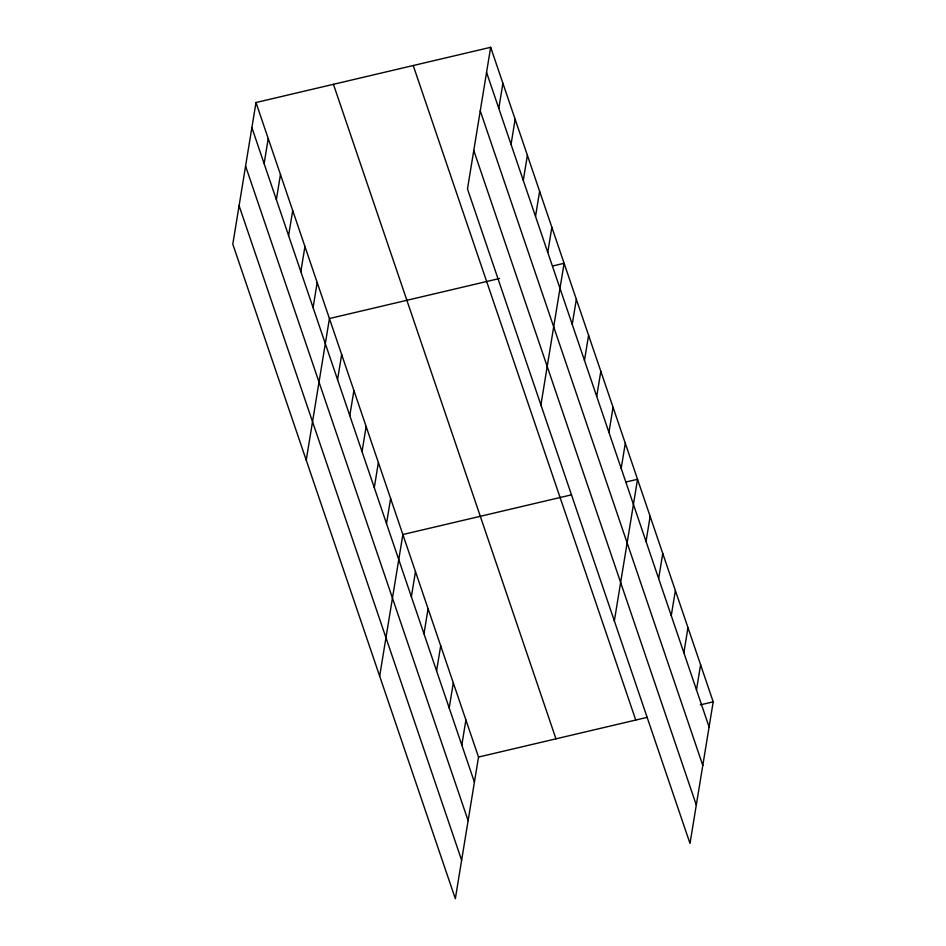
<?xml version="1.0" encoding="UTF-8"?>
<svg xmlns="http://www.w3.org/2000/svg" width="946" height="946" viewBox="0 0 946 946"><rect width="100%" height="100%" fill="white"/><g stroke="black" fill="none" stroke-linecap="round" stroke-linejoin="round"><path stroke-width="1.42" d="M255.988 102.535L232.799 244.163L455.333 898.7L478.522 757.06L255.988 102.535L490.667 47.3L713.201 701.837L690.012 843.465L467.478 188.94L490.667 47.3M264.123 163.634L268.226 138.53M276.362 199.63L280.465 174.525M288.601 235.637L292.704 210.532M300.84 271.632L304.943 246.528M313.079 307.627L317.194 282.523M306.232 460.158L329.433 318.53L499.571 278.479M337.556 379.63L341.672 354.525M349.795 415.625L353.91 390.521M362.034 451.632L366.149 426.528M374.273 487.628L378.388 462.523M386.512 523.623L390.627 498.518M379.665 676.154L402.866 534.525L571.573 494.817M411.368 596.713L415.471 571.609M498.802 108.4L502.905 83.295M423.974 633.808L428.089 608.704M511.041 144.407L515.144 119.302M436.579 670.891L440.694 645.787M523.28 180.402L527.383 155.298M449.196 707.986L453.3 682.882M535.519 216.398L539.622 191.293M461.802 745.081L465.917 719.977M547.758 252.405L551.861 227.3M540.911 404.935L564.1 263.295L552.63 265.992M572.235 324.395L576.351 299.291M584.474 360.402L588.589 335.298M596.713 396.398L600.828 371.293M608.952 432.393L613.067 407.288M621.191 468.4L625.306 443.296M614.344 620.931L637.545 479.291L626.063 481.987M646.035 541.49L650.15 516.386M658.653 578.574L662.768 553.469M671.258 615.669L675.373 590.564M683.875 652.752L687.979 627.647M696.481 689.847L700.596 664.742M478.522 757.06L647.23 717.352M700.3 704.865L713.201 701.837M486.563 72.404L709.086 726.93M480.261 110.859L702.795 765.397M473.769 150.485L696.303 805.011M413.225 65.522L635.759 720.06M333.441 84.3L555.964 738.838M251.884 127.639L474.419 782.165M245.582 166.094L468.116 820.62M239.09 205.708L461.624 860.245"/></g></svg>
